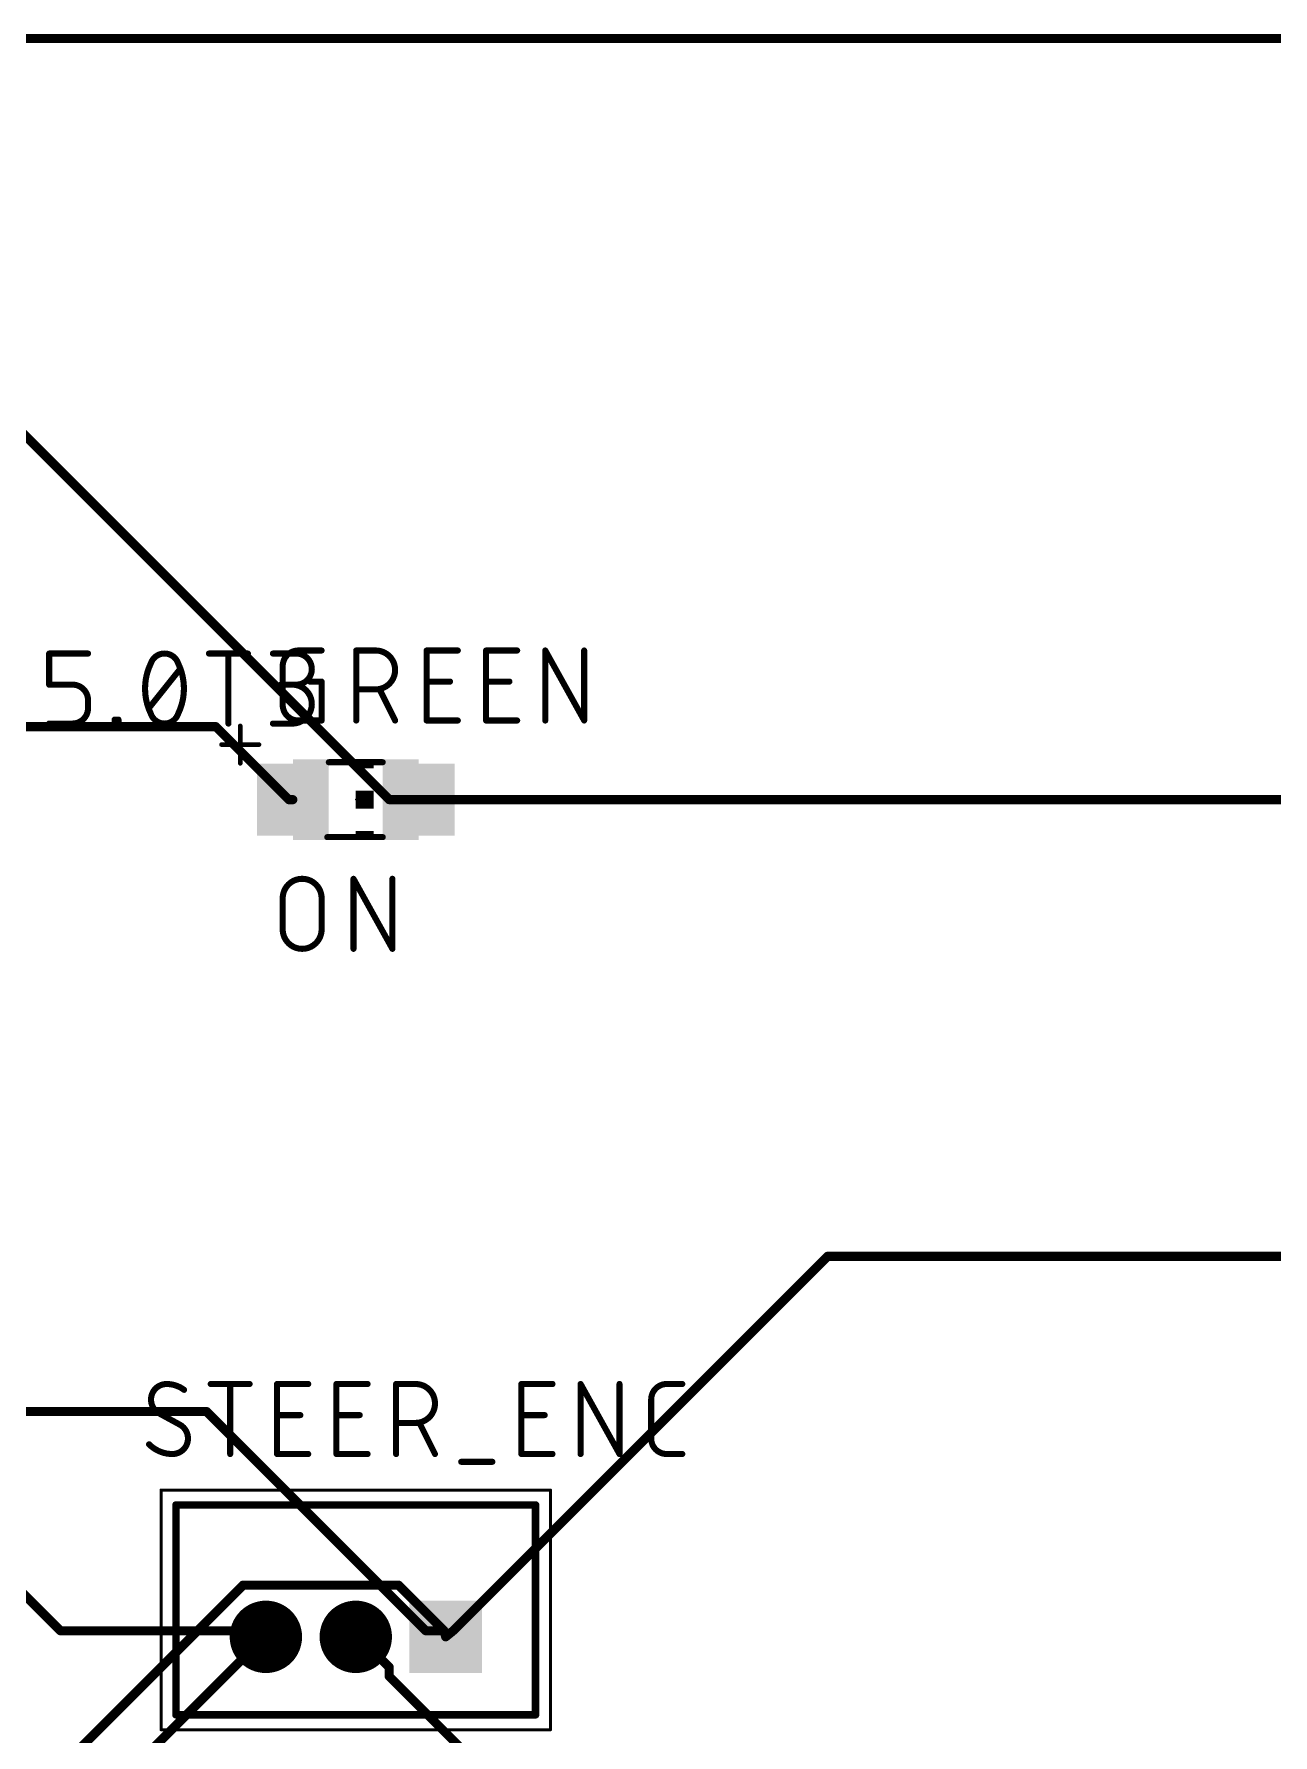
# Model space of a CAD drawing. Extents: x 20.2 to 95.4, y -5.2 to 47.1.
# Drawn here: x 45.43 to 66.11, y 18.68 to 47.07 of the extents above; entities that cross this region are included whole.
import ezdxf

# ---------------------------------------------------------------- set-up
doc = ezdxf.new("R2010")
doc.units = 0
for name, color, linetype in [('1', 12, 'CONTINUOUS'), ('16', 132, 'CONTINUOUS'), ('17', 110, 'CONTINUOUS'), ('20', 31, 'CONTINUOUS'), ('21', 253, 'CONTINUOUS'), ('23', 53, 'CONTINUOUS'), ('25', 253, 'CONTINUOUS'), ('27', 253, 'CONTINUOUS'), ('39', 12, 'CONTINUOUS'), ('51', 253, 'CONTINUOUS')]:
    doc.layers.add(name, color=color, linetype=linetype)

# ---------------------------------------------------------------- blocks, each defined once
blk = doc.blocks.new('RECT')
blk.add_solid([(-0.5, -0.5), (0.5, -0.5), (-0.5, 0.5), (0.5, 0.5)])
blk = doc.blocks.new('SQUAREP')
blk.add_solid([(-0.5, -0.5), (0.5, -0.5), (-0.5, 0.5), (0.5, 0.5)])
blk = doc.blocks.new('ROUNDP')
at = {"const_width": 0.5}
blk.add_lwpolyline([(0, -0.25, 1), (0, 0.25, 1), (0, -0.25)], format="xyb", dxfattribs=at)

msp = doc.modelspace()

# ---------------------------------------------------------------- linework, layer by layer
at = {"layer": '1', "const_width": 0.1524}
for points in [[(44.3484, 41.3004), (51.3588, 34.29)], [(48.4632, 35.5092), (44.0436, 35.5092)], [(49.6824, 34.29), (48.4632, 35.5092)], [(49.6824, 34.29), (49.75, 34.29)], [(51.3588, 34.29), (51.85, 34.29)], [(51.85, 34.29), (71.0184, 34.29)], [(52.4256, 20.4216), (58.674, 26.67)], [(58.674, 26.67), (74.295, 26.67)], [(40.5384, 24.0792), (48.3108, 24.0792)], [(48.3108, 24.0792), (51.9684, 20.4216)], [(43.434, 22.86), (45.8724, 20.4216)], [(45.8724, 20.4216), (49.2252, 20.4216)], [(49.2252, 20.4216), (49.3, 20.32)], [(51.9684, 20.4216), (52.2732, 20.4216)], [(52.2732, 20.4216), (52.3, 20.32)], [(52.4256, 20.4216), (52.3, 20.32)]]:
    msp.add_lwpolyline(points, dxfattribs=at)
at = {"layer": '1', "const_width": 0.0762}
for points in [[(48.4901, 35.5361, 1), (48.4363, 35.4823)], [(48.4632, 35.4711, 1), (48.4632, 35.5473)], [(49.6824, 34.3281, 1), (49.6824, 34.2519)], [(49.6555, 34.2631, 1), (49.7093, 34.3169)], [(49.75, 34.2519, 1), (49.75, 34.3281)], [(51.3588, 34.3281, 1), (51.3588, 34.2519)], [(51.3319, 34.2631, 1), (51.3857, 34.3169)], [(51.85, 34.3281, 1), (51.85, 34.2519)], [(51.85, 34.2519, 1), (51.85, 34.3281)], [(58.674, 26.7081, 1), (58.674, 26.6319)], [(58.7009, 26.6431, 1), (58.6471, 26.6969)], [(48.3377, 24.1061, 1), (48.2839, 24.0523)], [(48.3108, 24.0411, 1), (48.3108, 24.1173)], [(45.8724, 20.4597, 1), (45.8724, 20.3835)], [(45.8455, 20.3947, 1), (45.8993, 20.4485)], [(49.2559, 20.4442, 1), (49.1945, 20.399)], [(49.2252, 20.3835, 1), (49.2252, 20.4597)], [(51.9684, 20.4597, 1), (51.9684, 20.3835)], [(51.9415, 20.3947, 1), (51.9953, 20.4485)], [(52.31, 20.4313, 1), (52.2364, 20.4119)], [(52.2732, 20.3835, 1), (52.2732, 20.4597)], [(52.3987, 20.4485, 1), (52.4525, 20.3947)], [(52.4496, 20.392, 1), (52.4016, 20.4512)], [(49.2693, 20.2974, 1), (49.3307, 20.3426)], [(52.276, 20.3496, 1), (52.324, 20.2904)], [(52.2632, 20.3103, 1), (52.3368, 20.3297)]]:
    msp.add_lwpolyline(points, format="xyb", dxfattribs=at)
at = {"layer": '16', "const_width": 0.1524}
for points in [[(48.9204, 21.1836), (40.8432, 13.1064)], [(51.5112, 21.1836), (48.9204, 21.1836)], [(52.2732, 20.4216), (51.5112, 21.1836)], [(52.2732, 20.4216), (52.3, 20.32)], [(49.2252, 20.2692), (45.72, 16.764)], [(49.2252, 20.2692), (49.3, 20.32)], [(50.9016, 20.2692), (50.8, 20.32)], [(51.3588, 19.812), (50.9016, 20.2692)], [(51.3588, 19.6596), (51.3588, 19.812)], [(56.0832, 14.9352), (51.3588, 19.6596)]]:
    msp.add_lwpolyline(points, dxfattribs=at)
at = {"layer": '16', "const_width": 0.0762}
for points in [[(48.9204, 21.2217, 1), (48.9204, 21.1455)], [(48.9473, 21.1567, 1), (48.8935, 21.2105)], [(51.5381, 21.2105, 1), (51.4843, 21.1567)], [(51.5112, 21.1455, 1), (51.5112, 21.2217)], [(52.31, 20.4313, 1), (52.2364, 20.4119)], [(52.2463, 20.3947, 1), (52.3001, 20.4485)], [(49.2038, 20.3007, 1), (49.2466, 20.2377)], [(49.2521, 20.2423, 1), (49.1983, 20.2961)], [(49.3214, 20.2885, 1), (49.2786, 20.3515)], [(50.817, 20.3541, 1), (50.783, 20.2859)], [(50.9285, 20.2961, 1), (50.8747, 20.2423)], [(50.8846, 20.2351, 1), (50.9186, 20.3033)], [(52.2632, 20.3103, 1), (52.3368, 20.3297)], [(51.3969, 19.812, 1), (51.3207, 19.812)], [(51.3319, 19.7851, 1), (51.3857, 19.8389)], [(51.3207, 19.6596, 1), (51.3969, 19.6596)], [(51.3857, 19.6865, 1), (51.3319, 19.6327)]]:
    msp.add_lwpolyline(points, format="xyb", dxfattribs=at)
at = {"layer": '20', "const_width": 0.1524}
msp.add_lwpolyline([(95.25, 46.99), (20.32, 46.99)], dxfattribs=at)
at = {"layer": '21'}
for points, const_width in [([(48.8724, 34.8954), (48.8724, 35.5219)], 0.0762), ([(49.1857, 35.2086), (48.5592, 35.2086)], 0.0762), ([(47.8, 22.52), (53.8, 22.52)], 0.127), ([(47.8, 19.02), (47.8, 22.52)], 0.127), ([(53.8, 22.52), (53.8, 19.02)], 0.127), ([(53.8, 19.02), (47.8, 19.02)], 0.127)]:
    msp.add_lwpolyline(points, dxfattribs=dict(at, const_width=const_width))
for points, const_width in [([(48.8915, 35.5219, 1), (48.8534, 35.5219)], 0.0381), ([(48.5592, 35.2277, 1), (48.5592, 35.1896)], 0.0381), ([(49.1857, 35.1896, 1), (49.1857, 35.2277)], 0.0381), ([(48.8534, 34.8954, 1), (48.8915, 34.8954)], 0.0381), ([(47.8318, 22.52, 1), (47.7683, 22.52)], 0.0635), ([(47.8, 22.5517, 1), (47.8, 22.4883)], 0.0635), ([(53.8318, 22.52, 1), (53.7683, 22.52)], 0.0635), ([(53.8, 22.4883, 1), (53.8, 22.5517)], 0.0635), ([(47.8, 19.0517, 1), (47.8, 18.9883)], 0.0635), ([(47.7683, 19.02, 1), (47.8318, 19.02)], 0.0635), ([(53.7683, 19.02, 1), (53.8318, 19.02)], 0.0635), ([(53.8, 18.9883, 1), (53.8, 19.0517)], 0.0635)]:
    msp.add_lwpolyline(points, format="xyb", dxfattribs=dict(at, const_width=const_width))
at = {"layer": '23'}
for p in [(50.8, 34.29), (50.8, 20.32)]:
    msp.add_point(p, dxfattribs=at)
at = {"layer": '25'}
for points, const_width in [([(49.8404, 36.7792, 0.4142), (49.5808, 36.5196)], 0.1016), ([(49.8404, 36.8046, 1), (49.8404, 36.7538)], 0.0508), ([(49.8404, 36.7538, 1), (49.8404, 36.8046)], 0.0508), ([(50.2299, 36.7538, 1), (50.2299, 36.8046)], 0.0508), ([(50.8328, 36.7792, 1), (50.782, 36.7792)], 0.0508), ([(50.8074, 36.8046, 1), (50.8074, 36.7538)], 0.0508), ([(51.1319, 36.1301, 1), (51.1319, 36.7792)], 0.1016), ([(51.1319, 36.8046, 1), (51.1319, 36.7538)], 0.0508), ([(51.1319, 36.7538, 1), (51.1319, 36.8046)], 0.0508), ([(52.0088, 36.7792, 1), (51.958, 36.7792)], 0.0508), ([(51.9834, 36.8046, 1), (51.9834, 36.7538)], 0.0508), ([(52.5026, 36.7538, 1), (52.5026, 36.8046)], 0.0508), ([(52.9994, 36.7792, 1), (52.9486, 36.7792)], 0.0508), ([(52.974, 36.8046, 1), (52.974, 36.7538)], 0.0508), ([(53.4932, 36.7538, 1), (53.4932, 36.8046)], 0.0508), ([(53.9877, 36.7792, 1), (53.9369, 36.7792)], 0.0508), ([(53.9845, 36.7915, 1), (53.9401, 36.7669)], 0.0508), ([(54.6368, 36.7792, 1), (54.586, 36.7792)], 0.0508), ([(49.6062, 36.5196, 1), (49.5554, 36.5196)], 0.0508), ([(49.5554, 36.5196, 1), (49.6062, 36.5196)], 0.0508), ([(50.0352, 36.2853, 1), (50.0352, 36.2345)], 0.0508), ([(50.2553, 36.2599, 1), (50.2045, 36.2599)], 0.0508), ([(50.2299, 36.2345, 1), (50.2299, 36.2853)], 0.0508), ([(50.8074, 36.1555, 1), (50.8074, 36.1047)], 0.0508), ([(51.1319, 36.1555, 1), (51.1319, 36.1047)], 0.0508), ([(51.1319, 36.1047, 1), (51.1319, 36.1555)], 0.0508), ([(51.2195, 36.1414, 1), (51.1741, 36.1187)], 0.0508), ([(51.9834, 36.2853, 1), (51.9834, 36.2345)], 0.0508), ([(52.3728, 36.2345, 1), (52.3728, 36.2853)], 0.0508), ([(52.974, 36.2853, 1), (52.974, 36.2345)], 0.0508), ([(53.3634, 36.2345, 1), (53.3634, 36.2853)], 0.0508), ([(49.5808, 35.8704, 0.4142), (49.8404, 35.6108)], 0.1016), ([(49.6062, 35.8704, 1), (49.5554, 35.8704)], 0.0508), ([(49.5554, 35.8704, 1), (49.6062, 35.8704)], 0.0508), ([(49.8404, 35.6362, 1), (49.8404, 35.5854)], 0.0508), ([(49.8404, 35.5854, 1), (49.8404, 35.6362)], 0.0508), ([(50.2045, 35.6108, 1), (50.2553, 35.6108)], 0.0508), ([(50.2299, 35.5854, 1), (50.2299, 35.6362)], 0.0508), ([(50.782, 35.6108, 1), (50.8328, 35.6108)], 0.0508), ([(51.4338, 35.5994, 1), (51.4792, 35.6222)], 0.0508), ([(51.9834, 35.6362, 1), (51.9834, 35.5854)], 0.0508), ([(51.958, 35.6108, 1), (52.0088, 35.6108)], 0.0508), ([(52.5026, 35.5854, 1), (52.5026, 35.6362)], 0.0508), ([(52.974, 35.6362, 1), (52.974, 35.5854)], 0.0508), ([(52.9486, 35.6108, 1), (52.9994, 35.6108)], 0.0508), ([(53.4932, 35.5854, 1), (53.4932, 35.6362)], 0.0508), ([(53.9369, 35.6108, 1), (53.9877, 35.6108)], 0.0508), ([(54.586, 35.6108, 1), (54.6368, 35.6108)], 0.0508), ([(54.5892, 35.5985, 1), (54.6336, 35.6231)], 0.0508), ([(47.6429, 24.5392, 0.4142), (47.3833, 24.2796)], 0.1016), ([(47.935, 24.4418, 0.1623), (47.6429, 24.5392)], 0.1016), ([(47.6429, 24.5646, 1), (47.6429, 24.5138)], 0.0508), ([(47.6429, 24.5138, 1), (47.6429, 24.5646)], 0.0508), ([(47.9198, 24.4215, 1), (47.9502, 24.4622)], 0.0508), ([(48.3795, 24.5646, 1), (48.3795, 24.5138)], 0.0508), ([(48.7294, 24.5392, 1), (48.6787, 24.5392)], 0.0508), ([(49.0286, 24.5138, 1), (49.0286, 24.5646)], 0.0508), ([(49.5121, 24.5392, 1), (49.4613, 24.5392)], 0.0508), ([(49.4867, 24.5646, 1), (49.4867, 24.5138)], 0.0508), ([(50.0059, 24.5138, 1), (50.0059, 24.5646)], 0.0508), ([(50.5027, 24.5392, 1), (50.4519, 24.5392)], 0.0508), ([(50.4773, 24.5646, 1), (50.4773, 24.5138)], 0.0508), ([(50.9965, 24.5138, 1), (50.9965, 24.5646)], 0.0508), ([(51.4984, 24.5392, 1), (51.4476, 24.5392)], 0.0508), ([(51.473, 24.5646, 1), (51.473, 24.5138)], 0.0508), ([(51.7975, 23.8901, 1), (51.7975, 24.5392)], 0.1016), ([(51.7975, 24.5646, 1), (51.7975, 24.5138)], 0.0508), ([(51.7975, 24.5138, 1), (51.7975, 24.5646)], 0.0508), ([(53.5633, 24.5646, 1), (53.5633, 24.5138)], 0.0508), ([(53.5887, 24.5392, 1), (53.538, 24.5392)], 0.0508), ([(54.0826, 24.5138, 1), (54.0826, 24.5646)], 0.0508), ([(54.5771, 24.5392, 1), (54.5263, 24.5392)], 0.0508), ([(54.5739, 24.5515, 1), (54.5295, 24.5269)], 0.0508), ([(55.2262, 24.5392, 1), (55.1754, 24.5392)], 0.0508), ([(55.9891, 24.5392, 0.4142), (55.7295, 24.2796)], 0.1016), ([(55.9891, 24.5646, 1), (55.9891, 24.5138)], 0.0508), ([(55.9891, 24.5138, 1), (55.9891, 24.5646)], 0.0508), ([(56.2488, 24.5138, 1), (56.2488, 24.5646)], 0.0508), ([(47.3833, 24.2796, 0.2656), (47.5131, 24.0524)], 0.1016), ([(47.4087, 24.2796, 1), (47.3579, 24.2796)], 0.0508), ([(47.3579, 24.2796, 1), (47.4087, 24.2796)], 0.0508), ([(55.7549, 24.2796, 1), (55.7041, 24.2796)], 0.0508), ([(55.7041, 24.2796, 1), (55.7549, 24.2796)], 0.0508), ([(47.5252, 24.0747, 1), (47.5009, 24.0301)], 0.0508), ([(47.5002, 24.0305, 1), (47.526, 24.0742)], 0.0508), ([(47.9999, 23.6304, 0.2656), (47.8701, 23.8576)], 0.1016), ([(47.883, 23.8795, 1), (47.8572, 23.8357)], 0.0508), ([(47.8579, 23.8353, 1), (47.8823, 23.8799)], 0.0508), ([(49.4867, 24.0453, 1), (49.4867, 23.9945)], 0.0508), ([(49.8761, 23.9945, 1), (49.8761, 24.0453)], 0.0508), ([(50.4773, 24.0453, 1), (50.4773, 23.9945)], 0.0508), ([(50.8667, 23.9945, 1), (50.8667, 24.0453)], 0.0508), ([(51.473, 23.9155, 1), (51.473, 23.8647)], 0.0508), ([(51.7975, 23.9155, 1), (51.7975, 23.8647)], 0.0508), ([(51.7975, 23.8647, 1), (51.7975, 23.9155)], 0.0508), ([(51.8851, 23.9014, 1), (51.8397, 23.8787)], 0.0508), ([(53.5633, 24.0453, 1), (53.5633, 23.9945)], 0.0508), ([(53.9528, 23.9945, 1), (53.9528, 24.0453)], 0.0508), ([(47.3508, 23.5331, 0.2), (47.7403, 23.3708)], 0.1016), ([(47.3688, 23.551, 1), (47.3328, 23.5152)], 0.0508), ([(47.7403, 23.3708, 0.4142), (47.9999, 23.6304)], 0.1016), ([(48.0253, 23.6304, 1), (47.9745, 23.6304)], 0.0508), ([(47.9745, 23.6304, 1), (48.0253, 23.6304)], 0.0508), ([(55.7295, 23.6304, 0.4142), (55.9891, 23.3708)], 0.1016), ([(55.7549, 23.6304, 1), (55.7041, 23.6304)], 0.0508), ([(55.7041, 23.6304, 1), (55.7549, 23.6304)], 0.0508), ([(47.7403, 23.3962, 1), (47.7403, 23.3454)], 0.0508), ([(47.7403, 23.3454, 1), (47.7403, 23.3962)], 0.0508), ([(48.6787, 23.3708, 1), (48.7294, 23.3708)], 0.0508), ([(49.4867, 23.3962, 1), (49.4867, 23.3454)], 0.0508), ([(49.4613, 23.3708, 1), (49.5121, 23.3708)], 0.0508), ([(50.0059, 23.3454, 1), (50.0059, 23.3962)], 0.0508), ([(50.4773, 23.3962, 1), (50.4773, 23.3454)], 0.0508), ([(50.4519, 23.3708, 1), (50.5027, 23.3708)], 0.0508), ([(50.9965, 23.3454, 1), (50.9965, 23.3962)], 0.0508), ([(51.4476, 23.3708, 1), (51.4984, 23.3708)], 0.0508), ([(52.0993, 23.3594, 1), (52.1448, 23.3822)], 0.0508), ([(52.5592, 23.2664, 1), (52.5592, 23.2156)], 0.0508), ([(53.0785, 23.2156, 1), (53.0785, 23.2664)], 0.0508), ([(53.5633, 23.3962, 1), (53.5633, 23.3454)], 0.0508), ([(53.538, 23.3708, 1), (53.5887, 23.3708)], 0.0508), ([(54.0826, 23.3454, 1), (54.0826, 23.3962)], 0.0508), ([(54.5263, 23.3708, 1), (54.5771, 23.3708)], 0.0508), ([(55.1754, 23.3708, 1), (55.2262, 23.3708)], 0.0508), ([(55.1786, 23.3585, 1), (55.223, 23.3831)], 0.0508), ([(55.9891, 23.3962, 1), (55.9891, 23.3454)], 0.0508), ([(55.9891, 23.3454, 1), (55.9891, 23.3962)], 0.0508), ([(56.2488, 23.3454, 1), (56.2488, 23.3962)], 0.0508)]:
    msp.add_lwpolyline(points, format="xyb", dxfattribs=dict(at, const_width=const_width))
at = {"layer": '25', "const_width": 0.1016}
for points in [[(49.8404, 36.7792), (50.2299, 36.7792)], [(50.8074, 35.6108), (50.8074, 36.7792)], [(50.8074, 36.7792), (51.1319, 36.7792)], [(51.9834, 35.6108), (51.9834, 36.7792)], [(51.9834, 36.7792), (52.5026, 36.7792)], [(52.974, 35.6108), (52.974, 36.7792)], [(52.974, 36.7792), (53.4932, 36.7792)], [(53.9623, 35.6108), (53.9623, 36.7792)], [(53.9623, 36.7792), (54.6114, 35.6108)], [(54.6114, 35.6108), (54.6114, 36.7792)], [(49.5808, 35.8704), (49.5808, 36.5196)], [(50.0352, 36.2599), (50.2299, 36.2599)], [(50.2299, 36.2599), (50.2299, 35.6108)], [(51.1319, 36.1301), (50.8074, 36.1301)], [(51.4565, 35.6108), (51.1968, 36.1301)], [(51.9834, 36.2599), (52.3728, 36.2599)], [(52.974, 36.2599), (53.3634, 36.2599)], [(50.2299, 35.6108), (49.8404, 35.6108)], [(52.5026, 35.6108), (51.9834, 35.6108)], [(53.4932, 35.6108), (52.974, 35.6108)], [(48.3795, 24.5392), (49.0286, 24.5392)], [(48.7041, 23.3708), (48.7041, 24.5392)], [(49.4867, 23.3708), (49.4867, 24.5392)], [(49.4867, 24.5392), (50.0059, 24.5392)], [(50.4773, 23.3708), (50.4773, 24.5392)], [(50.4773, 24.5392), (50.9965, 24.5392)], [(51.473, 23.3708), (51.473, 24.5392)], [(51.473, 24.5392), (51.7975, 24.5392)], [(53.5633, 23.3708), (53.5633, 24.5392)], [(53.5633, 24.5392), (54.0826, 24.5392)], [(54.5517, 23.3708), (54.5517, 24.5392)], [(54.5517, 24.5392), (55.2008, 23.3708)], [(55.2008, 23.3708), (55.2008, 24.5392)], [(55.9891, 24.5392), (56.2488, 24.5392)], [(55.7295, 23.6304), (55.7295, 24.2796)], [(47.8701, 23.8576), (47.5131, 24.0524)], [(49.4867, 24.0199), (49.8761, 24.0199)], [(50.4773, 24.0199), (50.8667, 24.0199)], [(51.7975, 23.8901), (51.473, 23.8901)], [(52.1221, 23.3708), (51.8624, 23.8901)], [(53.5633, 24.0199), (53.9528, 24.0199)], [(50.0059, 23.3708), (49.4867, 23.3708)], [(50.9965, 23.3708), (50.4773, 23.3708)], [(52.5592, 23.241), (53.0785, 23.241)], [(54.0826, 23.3708), (53.5633, 23.3708)], [(56.2488, 23.3708), (55.9891, 23.3708)]]:
    msp.add_lwpolyline(points, dxfattribs=at)
at = {"layer": '27', "const_width": 0.1016}
for points in [[(45.6833, 36.2091), (45.6833, 36.7284)], [(45.6833, 36.7284), (46.3324, 36.7284)], [(48.3503, 36.7284), (48.9994, 36.7284)], [(48.6748, 35.56), (48.6748, 36.7284)], [(49.4171, 36.7284), (49.8065, 36.7284)], [(47.3484, 35.8196), (47.8677, 36.4688)], [(46.0728, 36.2091), (45.6833, 36.2091)], [(49.8065, 36.2091), (49.5469, 36.2091)], [(46.3324, 35.8196), (46.3324, 35.9495)], [(45.6833, 35.56), (46.0728, 35.56)], [(46.7755, 35.56), (46.7755, 35.6249)], [(46.7755, 35.6249), (46.8404, 35.6249)], [(46.8404, 35.56), (46.7755, 35.56)], [(46.8404, 35.6249), (46.8404, 35.56)], [(49.4171, 35.56), (49.7416, 35.56)], [(50.7619, 31.8008), (50.7619, 32.9692)], [(50.7619, 32.9692), (51.411, 31.8008)], [(51.411, 31.8008), (51.411, 32.9692)], [(49.5808, 32.1254), (49.5808, 32.6446)], [(50.2299, 32.6446), (50.2299, 32.1254)]]:
    msp.add_lwpolyline(points, dxfattribs=at)
at = {"layer": '27'}
for points, const_width in [([(45.7087, 36.7284, 1), (45.6579, 36.7284)], 0.0508), ([(45.6833, 36.7538, 1), (45.6833, 36.703)], 0.0508), ([(46.3324, 36.703, 1), (46.3324, 36.7538)], 0.0508), ([(47.3808, 36.5661, 0.1139), (47.2835, 36.1442)], 0.1016), ([(47.608, 36.7284, 0.3205), (47.3808, 36.5661)], 0.1016), ([(47.4037, 36.555, 1), (47.358, 36.5773)], 0.0508), ([(47.8352, 36.5661, 0.3205), (47.608, 36.7284)], 0.1016), ([(47.608, 36.7538, 1), (47.608, 36.703)], 0.0508), ([(47.608, 36.703, 1), (47.608, 36.7538)], 0.0508), ([(47.8581, 36.5773, 1), (47.8124, 36.555)], 0.0508), ([(47.9326, 36.1442, 0.1139), (47.8352, 36.5661)], 0.1016), ([(48.3503, 36.7538, 1), (48.3503, 36.703)], 0.0508), ([(48.7002, 36.7284, 1), (48.6494, 36.7284)], 0.0508), ([(48.9994, 36.703, 1), (48.9994, 36.7538)], 0.0508), ([(49.4171, 36.7538, 1), (49.4171, 36.703)], 0.0508), ([(49.8065, 36.2091, 1), (49.8065, 36.7284)], 0.1016), ([(49.8065, 36.7538, 1), (49.8065, 36.703)], 0.0508), ([(49.8065, 36.703, 1), (49.8065, 36.7538)], 0.0508), ([(47.3568, 36.5744, 1), (47.4049, 36.5579)], 0.0508), ([(47.8112, 36.5579, 1), (47.8593, 36.5744)], 0.0508), ([(47.8875, 36.4529, 1), (47.8478, 36.4846)], 0.0508), ([(45.6833, 36.2345, 1), (45.6833, 36.1837)], 0.0508), ([(45.6579, 36.2091, 1), (45.7087, 36.2091)], 0.0508), ([(46.3324, 35.9495, 0.4142), (46.0728, 36.2091)], 0.1016), ([(46.0728, 36.2345, 1), (46.0728, 36.1837)], 0.0508), ([(46.0728, 36.1837, 1), (46.0728, 36.2345)], 0.0508), ([(47.2835, 36.1442, 0.1139), (47.3808, 35.7223)], 0.1016), ([(47.3089, 36.1442, 1), (47.2581, 36.1442)], 0.0508), ([(47.2581, 36.1442, 1), (47.3089, 36.1442)], 0.0508), ([(47.8352, 35.7223, 0.1139), (47.9326, 36.1442)], 0.1016), ([(47.958, 36.1442, 1), (47.9072, 36.1442)], 0.0508), ([(47.9072, 36.1442, 1), (47.958, 36.1442)], 0.0508), ([(49.5469, 36.2345, 1), (49.5469, 36.1837)], 0.0508), ([(49.7416, 35.56, 1), (49.7416, 36.2091)], 0.1016), ([(49.7416, 36.2345, 1), (49.7416, 36.1837)], 0.0508), ([(49.8065, 36.2345, 1), (49.8065, 36.1837)], 0.0508), ([(49.8065, 36.1837, 1), (49.8065, 36.2345)], 0.0508), ([(46.0728, 35.56, 0.4142), (46.3324, 35.8196)], 0.1016), ([(46.3578, 35.9495, 1), (46.307, 35.9495)], 0.0508), ([(46.307, 35.9495, 1), (46.3578, 35.9495)], 0.0508), ([(46.3578, 35.8196, 1), (46.307, 35.8196)], 0.0508), ([(46.307, 35.8196, 1), (46.3578, 35.8196)], 0.0508), ([(47.3286, 35.8355, 1), (47.3682, 35.8038)], 0.0508), ([(47.3808, 35.7223, 0.3205), (47.608, 35.56)], 0.1016), ([(47.4049, 35.7305, 1), (47.3568, 35.714)], 0.0508), ([(47.608, 35.56, 0.3205), (47.8352, 35.7223)], 0.1016), ([(47.8592, 35.714, 1), (47.8112, 35.7305)], 0.0508), ([(45.6833, 35.5854, 1), (45.6833, 35.5346)], 0.0508), ([(46.0728, 35.5854, 1), (46.0728, 35.5346)], 0.0508), ([(46.0728, 35.5346, 1), (46.0728, 35.5854)], 0.0508), ([(46.8009, 35.6249, 1), (46.7501, 35.6249)], 0.0508), ([(46.7755, 35.6503, 1), (46.7755, 35.5995)], 0.0508), ([(46.7755, 35.5854, 1), (46.7755, 35.5346)], 0.0508), ([(46.7501, 35.56, 1), (46.8009, 35.56)], 0.0508), ([(46.8658, 35.6249, 1), (46.815, 35.6249)], 0.0508), ([(46.815, 35.56, 1), (46.8658, 35.56)], 0.0508), ([(46.8404, 35.5995, 1), (46.8404, 35.6503)], 0.0508), ([(46.8404, 35.5346, 1), (46.8404, 35.5854)], 0.0508), ([(47.358, 35.7111, 1), (47.4037, 35.7334)], 0.0508), ([(47.608, 35.5854, 1), (47.608, 35.5346)], 0.0508), ([(47.608, 35.5346, 1), (47.608, 35.5854)], 0.0508), ([(47.8124, 35.7334, 1), (47.8581, 35.7111)], 0.0508), ([(48.6494, 35.56, 1), (48.7002, 35.56)], 0.0508), ([(49.4171, 35.5854, 1), (49.4171, 35.5346)], 0.0508), ([(49.7416, 35.5854, 1), (49.7416, 35.5346)], 0.0508), ([(49.7416, 35.5346, 1), (49.7416, 35.5854)], 0.0508), ([(50.2299, 32.6446, 1), (49.5808, 32.6446)], 0.1016), ([(50.7873, 32.9692, 1), (50.7365, 32.9692)], 0.0508), ([(50.7841, 32.9815, 1), (50.7397, 32.9569)], 0.0508), ([(51.4364, 32.9692, 1), (51.3856, 32.9692)], 0.0508), ([(49.6062, 32.6446, 1), (49.5554, 32.6446)], 0.0508), ([(49.5554, 32.6446, 1), (49.6062, 32.6446)], 0.0508), ([(50.2553, 32.6446, 1), (50.2045, 32.6446)], 0.0508), ([(50.2045, 32.6446, 1), (50.2553, 32.6446)], 0.0508), ([(49.5808, 32.1254, 1), (50.2299, 32.1254)], 0.1016), ([(49.6062, 32.1254, 1), (49.5554, 32.1254)], 0.0508), ([(49.5554, 32.1254, 1), (49.6062, 32.1254)], 0.0508), ([(50.2553, 32.1254, 1), (50.2045, 32.1254)], 0.0508), ([(50.2045, 32.1254, 1), (50.2553, 32.1254)], 0.0508), ([(50.7365, 31.8008, 1), (50.7873, 31.8008)], 0.0508), ([(51.3856, 31.8008, 1), (51.4364, 31.8008)], 0.0508), ([(51.3888, 31.7885, 1), (51.4332, 31.8131)], 0.0508)]:
    msp.add_lwpolyline(points, format="xyb", dxfattribs=dict(at, const_width=const_width))
at = {"layer": '39', "const_width": 0.05}
for points in [[(47.55, 22.77), (54.05, 22.77)], [(47.55, 18.77), (47.55, 22.77)], [(54.05, 22.77), (54.05, 18.77)], [(54.05, 18.77), (47.55, 18.77)]]:
    msp.add_lwpolyline(points, dxfattribs=at)
at = {"layer": '39', "const_width": 0.025}
for points in [[(47.55, 22.7825, 1), (47.55, 22.7575)], [(47.5625, 22.77, 1), (47.5375, 22.77)], [(54.0625, 22.77, 1), (54.0375, 22.77)], [(54.05, 22.7575, 1), (54.05, 22.7825)], [(47.55, 18.7825, 1), (47.55, 18.7575)], [(47.5375, 18.77, 1), (47.5625, 18.77)], [(54.0375, 18.77, 1), (54.0625, 18.77)], [(54.05, 18.7575, 1), (54.05, 18.7825)]]:
    msp.add_lwpolyline(points, format="xyb", dxfattribs=at)
at = {"layer": '51'}
for points, const_width in [([(51.25, 34.915), (50.35, 34.915)], 0.1016), ([(51.25, 33.665), (50.325, 33.665)], 0.1016), ([(47.8, 22.52), (53.8, 22.52)], 0.127), ([(47.8, 19.02), (47.8, 22.52)], 0.127), ([(53.8, 22.52), (53.8, 19.02)], 0.127), ([(53.8, 19.02), (47.8, 19.02)], 0.127)]:
    msp.add_lwpolyline(points, dxfattribs=dict(at, const_width=const_width))
for points, const_width in [([(50.35, 34.9404, 1), (50.35, 34.8896)], 0.0508), ([(51.25, 34.8896, 1), (51.25, 34.9404)], 0.0508), ([(50.325, 33.6904, 1), (50.325, 33.6396)], 0.0508), ([(51.25, 33.6396, 1), (51.25, 33.6904)], 0.0508), ([(47.8318, 22.52, 1), (47.7683, 22.52)], 0.0635), ([(47.8, 22.5517, 1), (47.8, 22.4883)], 0.0635), ([(53.8318, 22.52, 1), (53.7683, 22.52)], 0.0635), ([(53.8, 22.4883, 1), (53.8, 22.5517)], 0.0635), ([(47.8, 19.0517, 1), (47.8, 18.9883)], 0.0635), ([(47.7683, 19.02, 1), (47.8318, 19.02)], 0.0635), ([(53.7683, 19.02, 1), (53.8318, 19.02)], 0.0635), ([(53.8, 18.9883, 1), (53.8, 19.0517)], 0.0635)]:
    msp.add_lwpolyline(points, format="xyb", dxfattribs=dict(at, const_width=const_width))

# ---------------------------------------------------------------- block references
at = {"layer": '1', "xscale": 1.2, "yscale": 1.2, "rotation": 270}
for p in [(49.75, 34.29), (51.85, 34.29)]:
    msp.add_blockref('RECT', p, dxfattribs=at)
at = {"layer": '17', "xscale": 1.208, "yscale": 1.208}
for name, p in [('ROUNDP', (49.3, 20.32)), ('ROUNDP', (49.3, 20.32)), ('ROUNDP', (50.8, 20.32)), ('ROUNDP', (50.8, 20.32)), ('SQUAREP', (52.3, 20.32)), ('SQUAREP', (52.3, 20.32))]:
    msp.add_blockref(name, p, dxfattribs=at)
at = {"layer": '21', "yscale": 0.3, "rotation": 270}
for p, xscale in [((50.95, 34.89), 0.15), ((50.95, 34.29), 0.3), ((50.95, 33.69), 0.15)]:
    msp.add_blockref('RECT', p, dxfattribs=dict(at, xscale=xscale))
at = {"layer": '51', "xscale": 1.35, "yscale": 0.6, "rotation": 270}
for p in [(50.05, 34.29), (51.55, 34.29)]:
    msp.add_blockref('RECT', p, dxfattribs=at)

doc.saveas('drawing.dxf')
